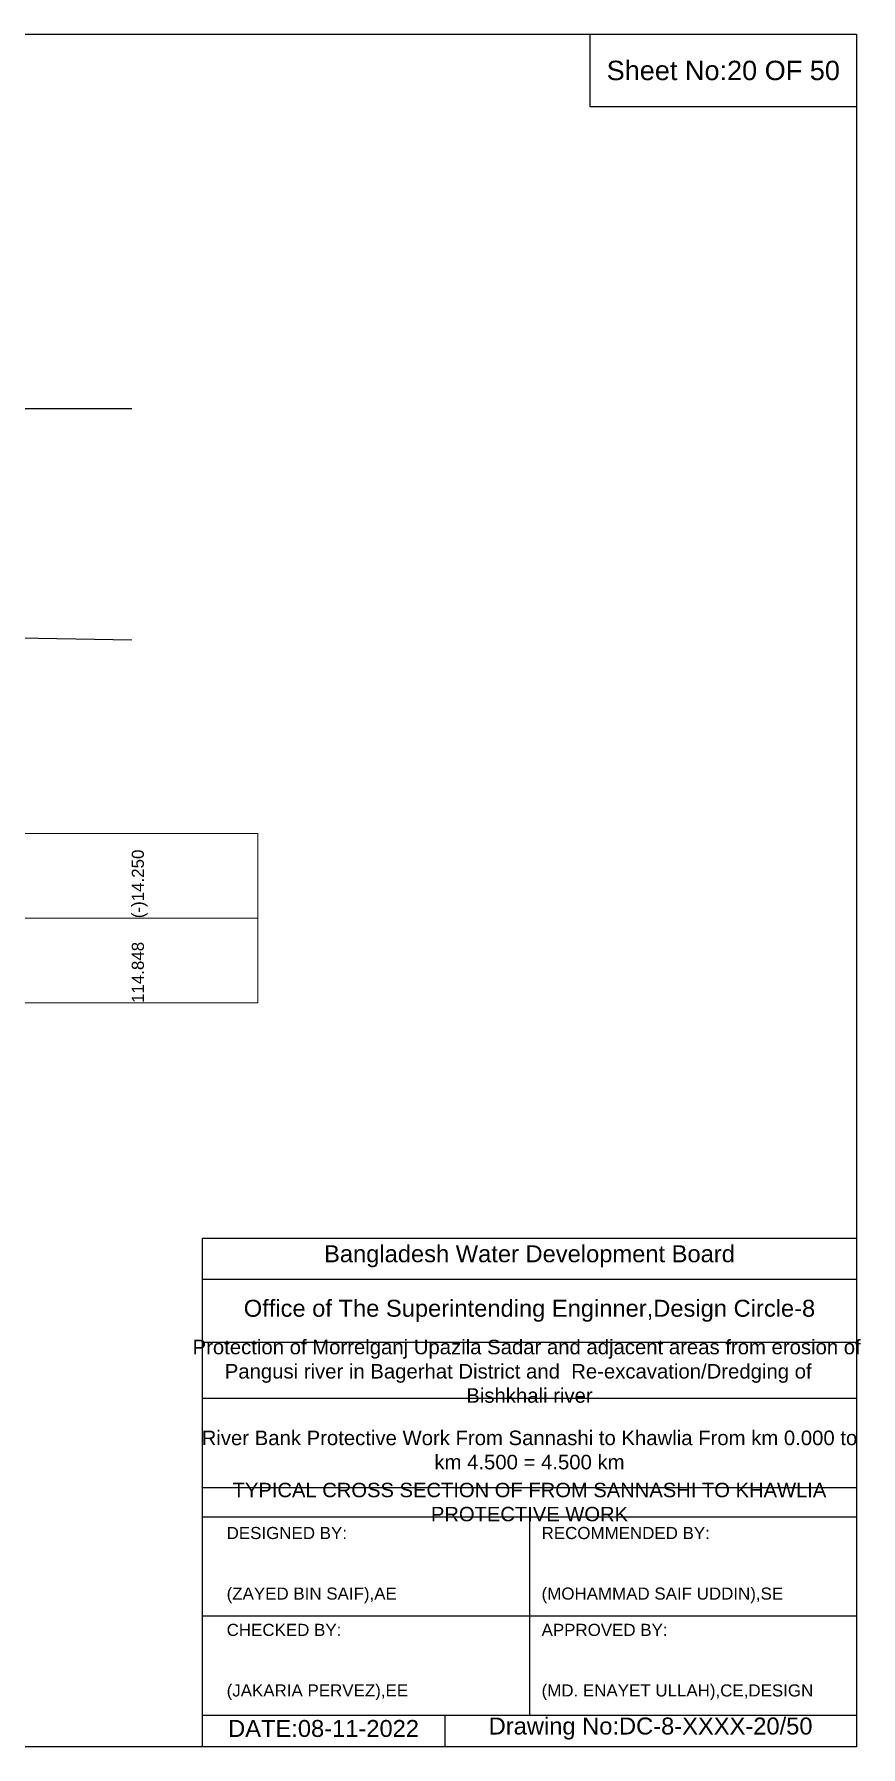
# Model space of a CAD drawing. Header units: inches. Extents: x 89000 to 1304432, y -10828 to 220529.
# Drawn here: x 438066 to 441477, y 172130 to 179201 of the extents above; entities that cross this region are included whole.
import ezdxf

# ---------------------------------------------------------------- set-up
doc = ezdxf.new("R2010")
doc.units = ezdxf.units.IN
doc.header["$LTSCALE"] = 7
doc.header["$MEASUREMENT"] = 0
for name, color, linetype, lineweight in [('Cross section Data Border', 7, 'Continuous', 9), ('Existing_Bed_Level for Xsection', 7, 'Continuous', 25), ('Long Section Labels', 7, 'Continuous', 9)]:
    doc.layers.add(name, color=color, linetype=linetype, lineweight=lineweight)
doc.styles.get("Standard").update_dxf_attribs({"font": 'arial.ttf'})

msp = doc.modelspace()

# ---------------------------------------------------------------- linework, layer by layer
for points in [[(431459.68143, 179200.63194), (441459.68143, 179200.63194), (441459.68143, 172129.63194), (431459.68143, 172129.63194)], [(440359.68143, 179200.63194), (441459.68143, 179200.63194), (441459.68143, 178900.63194), (440359.68143, 178900.63194)]]:
    msp.add_lwpolyline(points, close=True)
for points in [[(438759.68143, 172129.63194), (438759.68143, 174229.63194), (441459.68143, 174229.63194)], [(438759.68143, 174059.63194), (441459.68143, 174059.63194)], [(438759.68143, 173799.63194), (441459.68143, 173799.63194)], [(438759.68143, 173569.63194), (441459.68143, 173569.63194)], [(438759.68143, 173199.63194), (441459.68143, 173199.63194)], [(438759.68143, 173079.63194), (441459.68143, 173079.63194)], [(440109.68143, 173079.63194), (440109.68143, 172259.63194)], [(438759.68143, 172669.63194), (441459.68143, 172669.63194)], [(438759.68143, 172259.63194), (441459.68143, 172259.63194)], [(439759.68143, 172259.63194), (439759.68143, 172129.63194)]]:
    msp.add_lwpolyline(points)
at = {"layer": 'Cross section Data Border'}
msp.add_lwpolyline([(431559.68143, 175900.63194), (438987.90124, 175900.63194), (438987.90124, 175200.63194), (431559.68143, 175200.63194)], close=True, dxfattribs=at)
msp.add_lwpolyline([(431559.68143, 175550.63194), (438987.90124, 175550.63194)], dxfattribs=at)
at = {"layer": 'Existing_Bed_Level for Xsection'}
for points in [[(432459.68143, 177775.98194), (432594.57512, 177753.87194), (432796.95598, 177676.82194), (432931.84967, 177648.68194), (433134.23053, 177629.92194), (433269.12387, 177581.68194), (433471.50479, 177554.88194), (433673.88565, 177511.33194), (433808.77934, 177501.28194), (434228.30233, 177505.97194), (434469.50279, 177483.86194), (434802.67546, 177360.58194), (435101.42123, 177288.89194), (435250.83858, 177250.03194), (435492.09388, 177121.39194), (435733.38001, 177006.82194), (435974.69266, 176982.70194), (436216.02832, 176886.89194), (436664.11274, 176807.83194), (437445.45913, 176758.25194), (437928.05767, 176710.01194), (438468.09643, 176700.63194)], [(432459.68143, 177655.38194), (438468.09643, 177655.38194)]]:
    msp.add_lwpolyline(points, dxfattribs=at)

# ---------------------------------------------------------------- texts
at = {"attachment_point": 5}
for s, insert, char_height in [('Sheet No:20 OF 50', (440909.68143, 179050.63194), 80), ('Bangladesh Water Development Board', (440109.68143, 174154.63194), 70), ('Office of The Superintending Enginner,Design Circle-8', (440109.68143, 173929.63194), 70)]:
    msp.add_mtext(s, dxfattribs=dict(at, insert=insert, char_height=char_height))
for s, insert, char_height, width, attachment_point in [('Protection of Morrelganj Upazila Sadar and adjacent areas from erosion of  Pangusi river in Bagerhat District and  Re-excavation/Dredging of     Bishkhali river', (440109.68143, 173679.63194), 60, 2800, 5), ('River Bank Protective Work From Sannashi to Khawlia From km 0.000 to km 4.500 = 4.500 km', (440109.68143, 173354.63194), 60, 2700, 5), ('TYPICAL CROSS SECTION OF FROM SANNASHI TO KHAWLIA PROTECTIVE WORK', (440109.68143, 173139.63194), 59.5765532, 2800, 5), ('DESIGNED BY:^J^J^J(ZAYED BIN SAIF),AE', (438859.68143, 172879.63194), 50, 1400, 4), ('RECOMMENDED BY:^J^J^J(MOHAMMAD SAIF UDDIN),SE', (440159.68143, 172879.63194), 50, 1400, 4), ('CHECKED BY:^J^J^J(JAKARIA PERVEZ),EE', (438859.68143, 172479.63194), 50, 1400, 4), ('APPROVED BY:^J^J^J(MD. ENAYET ULLAH),CE,DESIGN', (440159.68143, 172479.63194), 50, 1400, 4), ('Drawing No:DC-8-XXXX-20/50', (440609.68143, 172204.63194), 70, 2200, 5), ('DATE:08-11-2022', (439259.68143, 172204.63194), 70, 1400, 5)]:
    msp.add_mtext(s, dxfattribs=dict(insert=insert, char_height=char_height, width=width, attachment_point=attachment_point))
at = {"layer": 'Long Section Labels', "char_height": 50, "attachment_point": 1, "rotation": 90}
for s, insert in [('(-)14.250', (438468.09643, 175550.63194)), ('114.848', (438468.09643, 175200.63194))]:
    msp.add_mtext(s, dxfattribs=dict(at, insert=insert))

doc.saveas('drawing.dxf')
